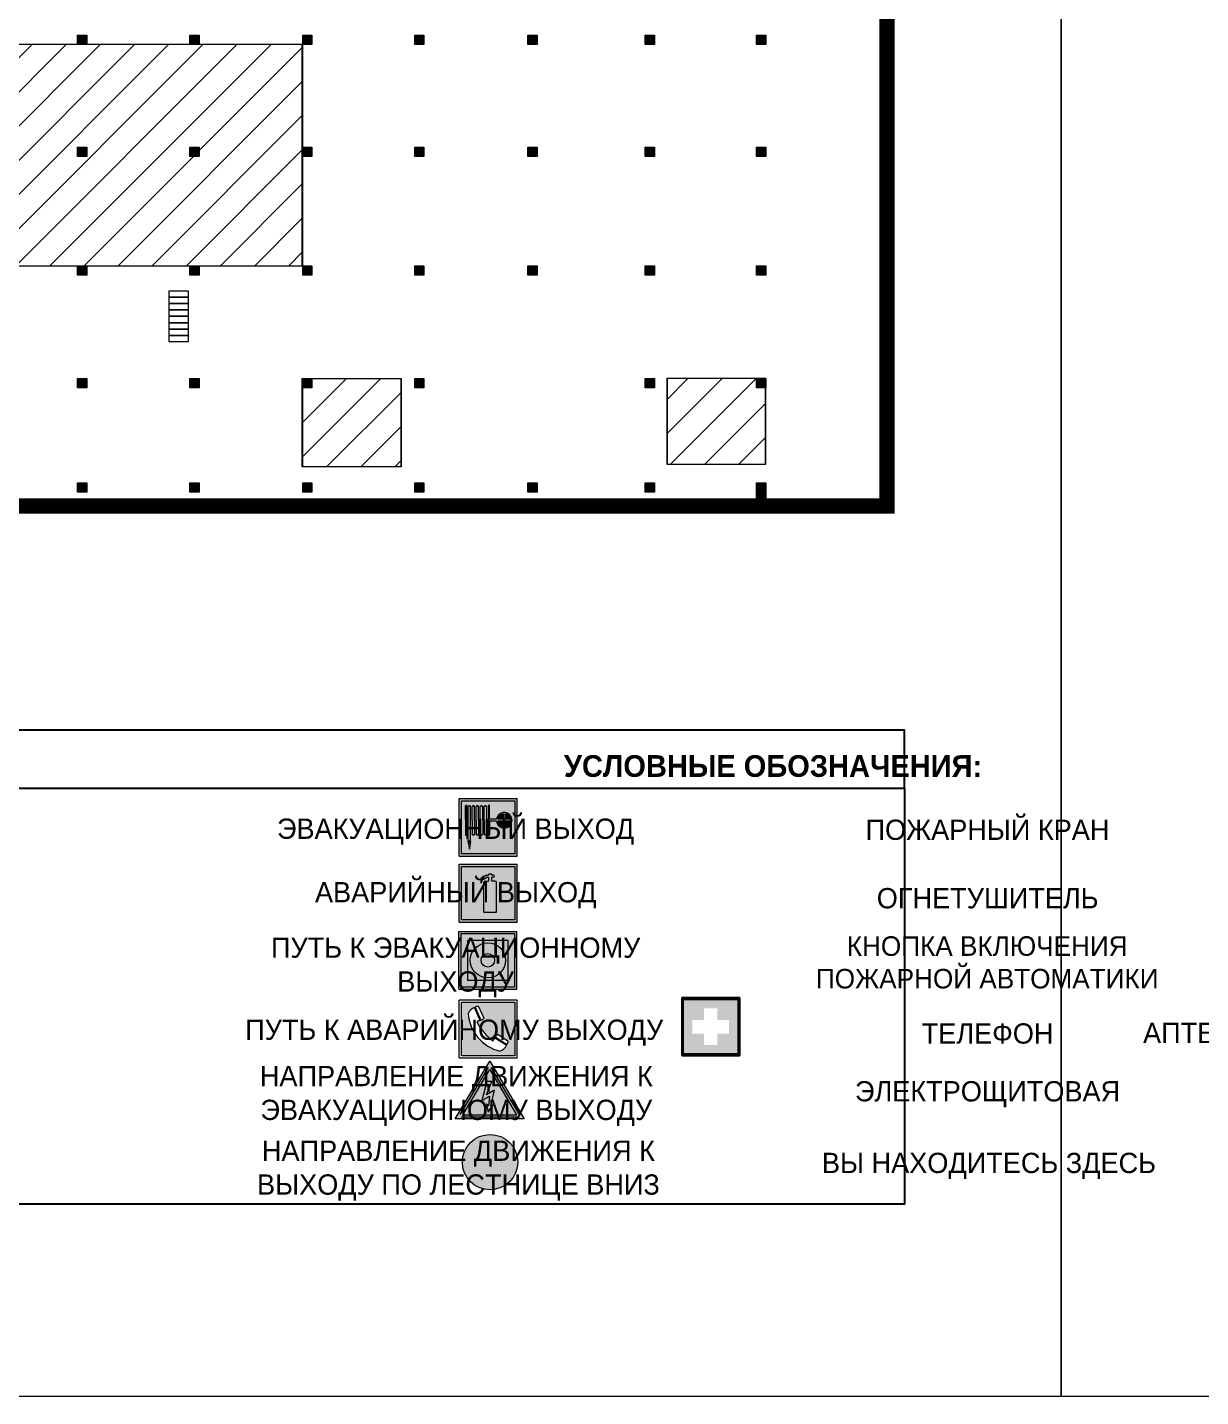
# Model space of a CAD drawing. Header units: millimetres. Extents: x 13810 to 67229, y 12374 to 21950.
# Drawn here: x 30874.4 to 31036.5, y 13755.9 to 13945 of the extents above; entities that cross this region are included whole.
import ezdxf

# ---------------------------------------------------------------- set-up
doc = ezdxf.new("R2010")
doc.units = ezdxf.units.MM
doc.styles.add('обычный', font='arial.ttf')

# ---------------------------------------------------------------- blocks, each defined once
blk = doc.blocks.new('A$C3E6D3DDE')
at = {"lineweight": 5}
h = blk.add_hatch(color=40, dxfattribs=at)
h.paths.add_polyline_path([(24.1, 1.45), (16.46, -11.35), (31.74, -11.35)])
h.paths.add_polyline_path([(24.09, -0.46), (30.03, -10.41), (18.14, -10.41)], flags=16)
h.paths.add_polyline_path([(24.54, -3.08), (23.41, -6.02), (25.13, -5.01), (24.33, -8.5), (24.82, -8.27), (23.79, -9.86), (23.4, -8.04), (23.8, -8.43), (24.04, -6.29), (22.39, -7.25), (23.44, -3.08)], flags=0)
h = blk.add_hatch(color=256, dxfattribs=at)
h.paths.add_polyline_path([(24.37, 0.03, 0.567511), (23.82, 0.03), (17.59, -10.4, 0.582454), (17.86, -10.88), (30.32, -10.88, 0.582149), (30.6, -10.4)])
h.paths.add_polyline_path([(24.09, -0.46), (18.14, -10.41), (30.03, -10.41)], flags=16)
h.paths.add_polyline_path([(24.54, -3.08), (23.41, -6.02), (25.13, -5.01), (24.33, -8.5), (24.82, -8.27), (23.79, -9.86), (23.4, -8.04), (23.8, -8.43), (24.04, -6.29), (22.39, -7.25), (23.44, -3.08)], flags=0)
h = blk.add_hatch(color=40, dxfattribs=at)
h.paths.add_polyline_path([(24.09, -0.46), (18.14, -10.41), (30.03, -10.41)])
h.paths.add_polyline_path([(24.82, -8.27), (23.79, -9.86), (23.4, -8.04), (23.8, -8.43), (24.04, -6.29), (22.39, -7.25), (23.44, -3.08), (24.54, -3.08), (23.41, -6.02), (25.13, -5.01), (24.33, -8.5)], flags=16)
at = {"color": 40, "lineweight": 5}
for p, q in [((16.46, -11.35), (24.1, 1.45)), ((24.1, 1.45), (31.74, -11.35))]:
    blk.add_line(p, q, dxfattribs=at)
at = {"lineweight": 5}
for p, q in [((17.59, -10.4), (23.82, 0.03)), ((24.37, 0.03), (30.6, -10.4)), ((18.14, -10.41), (24.09, -0.46)), ((24.09, -0.46), (30.03, -10.41)), ((23.44, -3.08), (22.39, -7.25)), ((23.41, -6.02), (24.54, -3.08)), ((25.13, -5.01), (23.41, -6.02)), ((24.54, -3.08), (23.44, -3.08)), ((24.33, -8.5), (25.13, -5.01)), ((22.39, -7.25), (24.04, -6.29)), ((23.8, -8.43), (23.4, -8.04)), ((23.4, -8.04), (23.79, -9.86)), ((23.79, -9.86), (24.82, -8.27)), ((24.04, -6.29), (23.8, -8.43)), ((24.82, -8.27), (24.33, -8.5)), ((17.86, -10.88), (30.32, -10.88)), ((18.14, -10.41), (30.03, -10.41))]:
    blk.add_line(p, q, dxfattribs=at)
at = {"color": 50, "lineweight": 5}
blk.add_line((31.74, -11.35), (16.46, -11.35), dxfattribs=at)
blk = doc.blocks.new('A$C54414219')
at = {"true_color": 0xffffff}
h = blk.add_hatch(color=7, dxfattribs=at)
h.paths.add_polyline_path([(2.39, -9.45), (2.39, -18.3), (11.23, -18.3), (11.23, -9.45)], flags=0)
h.paths.add_polyline_path([(10.71, -13.87, -1), (2.92, -13.87, -1)], flags=0)
h.paths.add_polyline_path([(8.3, -13.87, -1), (5.33, -13.87, -1)], flags=0)
h.paths.add_polyline_path([(0.41, -7.47), (0.41, -20.27), (13.21, -20.27), (13.21, -7.47)])
h.paths.add_polyline_path([(0.92, -19.77), (12.71, -19.77), (12.71, -7.98), (0.92, -7.98)], flags=16)
h.paths.add_polyline_path([(11.23, -9.45), (11.23, -18.3), (2.39, -18.3), (2.39, -9.45)], flags=0)
at = {"lineweight": 5}
h = blk.add_hatch(color=242, dxfattribs=at)
h.paths.add_polyline_path([(12.71, -7.98), (0.92, -7.98), (0.92, -19.77), (12.71, -19.77)])
h.paths.add_polyline_path([(11.23, -18.3), (2.39, -18.3), (2.39, -9.45), (11.23, -9.45)], flags=16)
h.paths.add_polyline_path([(10.71, -13.87, -1), (2.92, -13.87, -1)], flags=0)
h.paths.add_polyline_path([(8.3, -13.87, -1), (5.33, -13.87, -1)], flags=0)
at = {"true_color": 0xffffff}
h = blk.add_hatch(color=7, dxfattribs=at)
h.paths.add_polyline_path([(2.39, -9.45), (2.39, -18.3), (11.23, -18.3), (11.23, -9.45)])
h.paths.add_polyline_path([(10.71, -13.87, -1), (2.92, -13.87, -1)], flags=16)
h.paths.add_polyline_path([(8.3, -13.87, -1), (5.33, -13.87, -1)], flags=0)
at = {"lineweight": 5}
h = blk.add_hatch(color=242, dxfattribs=at)
h.paths.add_polyline_path([(2.92, -13.87, 1), (10.71, -13.87, 1)])
h.paths.add_polyline_path([(8.3, -13.87, -1), (5.33, -13.87, -1)], flags=16)
at = {"color": 242, "lineweight": 5}
for p, q in [((0.41, -20.27), (0.41, -7.47)), ((0.41, -7.47), (13.21, -7.47)), ((0.41, -7.47), (13.21, -7.47)), ((13.21, -20.27), (13.21, -7.47)), ((0.41, -20.27), (13.21, -20.27))]:
    blk.add_line(p, q, dxfattribs=at)
for points in [[(0.92, -7.98), (12.71, -7.98), (12.71, -19.77), (0.92, -19.77)], [(2.39, -9.45), (11.23, -9.45), (11.23, -18.3), (2.39, -18.3)]]:
    blk.add_lwpolyline(points, close=True, dxfattribs=at)
for radius in [3.89, 1.49]:
    blk.add_circle((6.81, -13.87), radius, dxfattribs=at)
blk = doc.blocks.new('A$C456E1F9C')
at = {"lineweight": 5}
h = blk.add_hatch(color=242, dxfattribs=at)
h.paths.add_polyline_path([(0.51, -1.47), (0.51, -13.26), (12.29, -13.26), (12.29, -1.47)])
h.paths.add_polyline_path([(5.42, -4.95, -0.254479), (4.78, -5.4), (3.52, -2.53, -0.209735), (4.23, -2.4)], flags=16)
h.paths.add_polyline_path([(8.53, -8.6), (10.87, -10.17), (10.54, -10.76), (8.03, -9.13, -0.192251)], flags=16)
h.paths.add_polyline_path([(4.61, -5.49, 0.005518), (3.87, -5.72, 0.128647), (7.49, -10.01, 0.00809), (7.83, -9.33), (10.47, -10.97, -0.16736), (8.99, -12.25, -0.327862), (1.95, -3.95, -0.166952), (3.36, -2.62)], flags=16)
at = {"color": 242, "lineweight": 5}
for p, q in [((0, -13.77), (0, -0.97)), ((12.8, -0.97), (0, -0.97)), ((4.61, -5.49), (3.36, -2.62)), ((3.52, -2.53), (4.78, -5.4)), ((4.23, -2.4), (5.42, -4.95)), ((12.8, -13.77), (12.8, -0.97)), ((10.81, -10.12), (8.53, -8.6)), ((7.83, -9.33), (10.47, -10.97)), ((8.03, -9.13), (10.54, -10.76)), ((10.54, -10.76), (10.8, -10.3)), ((10.8, -10.3), (10.81, -10.12)), ((0, -13.77), (12.8, -13.77))]:
    blk.add_line(p, q, dxfattribs=at)
blk.add_lwpolyline([(0.51, -1.47), (12.29, -1.47), (12.29, -13.26), (0.51, -13.26)], close=True, dxfattribs=at)
for centre, radius, start, end in [((4.59, -5.34), 2.99, 114.2845, 152.1974), ((4.02, -3.27), 0.891, 76.3284, 123.7092), ((11.12, -3.31), 9.19, 183.9915, 256.6009), ((14.98, -39.1), 35.17, 107.1487, 108.4135), ((13.86, -0.94), 11.08, 205.5536, 234.8762), ((4.68, -4.59), 0.824, 276.9621, 334.0723), ((8.94, -9.5), 0.989, 114.4092, 157.9388), ((-13.31, 0.8), 23.44, 332.5487, 334.4027), ((7.87, -9.46), 3, 291.9291, 329.9329)]:
    blk.add_arc(centre, radius, start, end, dxfattribs=at)
blk = doc.blocks.new('A$C18900ED3')
h = blk.add_hatch(color=126)
h.paths.add_polyline_path([(-0.18, -0.18), (-7.02, -0.18), (-7.02, -7.02), (-0.18, -7.02)])
h.paths.add_polyline_path([(-5.89, -4.46), (-5.89, -2.77), (-4.46, -2.77), (-4.46, -1.31), (-2.77, -1.31), (-2.77, -2.77), (-1.33, -2.77), (-1.33, -4.46), (-2.77, -4.46), (-2.77, -5.89), (-4.46, -5.89), (-4.46, -4.46)], flags=16)
at = {"color": 126}
for p, q in [((-7.2, 0), (-7.2, -7.2)), ((0, 0), (-7.2, 0)), ((0, -7.2), (0, 0)), ((-7.02, -7.02), (-7.02, -0.18)), ((-7.02, -0.18), (-0.18, -0.18)), ((-0.18, -0.18), (-0.18, -7.02)), ((-7.2, -7.2), (0, -7.2)), ((-0.18, -7.02), (-7.02, -7.02))]:
    blk.add_line(p, q, dxfattribs=at)
blk = doc.blocks.new('A$C37112FD5')
at = {"true_color": 0xf5f5ff}
h = blk.add_hatch(color=7, dxfattribs=at)
h.dxf.hatch_style = 1
h.paths.add_polyline_path([(12.8, -7.4), (0, -7.4), (0, -20.2), (12.8, -20.2)])
h.paths.add_polyline_path([(12.29, -7.91), (12.29, -19.69), (0.51, -19.69), (0.51, -7.91)], flags=16)
h.paths.add_polyline_path([(4.98, -9.04, -0.42597), (5.17, -9.22), (5.17, -12.25), (5.17, -15.29, -0.432244), (4.98, -15.47), (4.83, -15.47, -0.42597), (4.64, -15.29), (4.64, -12.25), (4.64, -9.22, -0.432244), (4.83, -9.04)], flags=0)
h.paths.add_polyline_path([(4.28, -9.22), (4.28, -12.25), (4.28, -15.29, -0.432244), (4.09, -15.47), (3.94, -15.47, -0.42597), (3.75, -15.29), (3.75, -12.25), (3.75, -9.22, -0.432244), (3.94, -9.04), (4.09, -9.04, -0.42597)], flags=0)
h.paths.add_polyline_path([(5.72, -9.04), (5.87, -9.04, -0.42597), (6.06, -9.22), (6.06, -12.25), (6.06, -15.29, -0.432244), (5.87, -15.47), (5.72, -15.47, -0.42597), (5.53, -15.29), (5.53, -12.25), (5.53, -9.22, -0.432244)], flags=0)
h.paths.add_polyline_path([(6.42, -8.9), (6.5, -8.9, -0.42597), (6.69, -9.08), (6.69, -12.03), (8.21, -12.03, -15.824349), (8.21, -12.47), (6.69, -12.47), (6.69, -15.42, -0.432244), (6.5, -15.6), (6.42, -15.6)], flags=0)
h.paths.add_polyline_path([(3.39, -9.22), (3.39, -12.25), (3.39, -15.29, -0.432244), (3.2, -15.47), (3.05, -15.47, -0.42597), (2.85, -15.29), (2.85, -12.25), (2.85, -9.22, -0.432244), (3.05, -9.04), (3.2, -9.04, -0.42597)], flags=0)
h.paths.add_polyline_path([(2.5, -9.22), (2.5, -16.71), (1.96, -16.71), (1.96, -9.22, -0.432244), (2.15, -9.04), (2.31, -9.04, -0.42597)], flags=0)
h.paths.add_polyline_path([(1.61, -8.9), (1.61, -15.6), (1.57, -15.6, -0.42597), (1.37, -15.42), (1.37, -12.03), (1.37, -9.09, -0.432244), (1.57, -8.9)], flags=0)
h.paths.add_polyline_path([(9.76, -10.81), (9.76, -12.03), (8.49, -12.03, -0.336371)], flags=0)
h.paths.add_polyline_path([(8.49, -12.47), (9.76, -12.47), (9.76, -13.7, -0.336371)], flags=0)
h.paths.add_polyline_path([(10.11, -10.81, -0.336371), (11.38, -12.03), (10.11, -12.03)], flags=0)
h.paths.add_polyline_path([(10.11, -12.47), (11.38, -12.47, -0.336371), (10.11, -13.7)], flags=0)
h.paths.add_polyline_path([(2.5, -16.84), (2.5, -17.05), (1.97, -17.05), (1.97, -16.84)], flags=0)
h.paths.add_polyline_path([(2.5, -17.24, -0.033778), (2.24, -18.6, -0.033778), (1.97, -17.24)], flags=0)
h = blk.add_hatch(color=242)
h.dxf.hatch_style = 1
h.paths.add_polyline_path([(12.29, -7.91), (0.51, -7.91), (0.51, -19.69), (12.29, -19.69)])
h.paths.add_polyline_path([(6.42, -15.6), (6.42, -8.9), (6.5, -8.9, -0.42597), (6.69, -9.08), (6.69, -12.03), (8.21, -12.03, -15.824349), (8.21, -12.47), (6.69, -12.47), (6.69, -15.42, -0.432244), (6.5, -15.6)], flags=16)
h.paths.add_polyline_path([(5.87, -15.47), (5.72, -15.47, -0.42597), (5.53, -15.29), (5.53, -12.25), (5.53, -9.22, -0.432244), (5.72, -9.04), (5.87, -9.04, -0.42597), (6.06, -9.22), (6.06, -12.25), (6.06, -15.29, -0.432244)], flags=16)
h.paths.add_polyline_path([(4.98, -15.47), (4.83, -15.47, -0.42597), (4.64, -15.29), (4.64, -12.25), (4.64, -9.22, -0.432244), (4.83, -9.04), (4.98, -9.04, -0.42597), (5.17, -9.22), (5.17, -12.25), (5.17, -15.29, -0.432244)], flags=16)
h.paths.add_polyline_path([(4.09, -15.47), (3.94, -15.47, -0.42597), (3.75, -15.29), (3.75, -12.25), (3.75, -9.22, -0.432244), (3.94, -9.04), (4.09, -9.04, -0.42597), (4.28, -9.22), (4.28, -12.25), (4.28, -15.29, -0.432244)], flags=16)
h.paths.add_polyline_path([(3.2, -15.47), (3.05, -15.47, -0.42597), (2.85, -15.29), (2.85, -12.25), (2.85, -9.22, -0.432244), (3.05, -9.04), (3.2, -9.04, -0.42597), (3.39, -9.22), (3.39, -12.25), (3.39, -15.29, -0.432244)], flags=16)
h.paths.add_polyline_path([(2.5, -17.05), (1.97, -17.05), (1.97, -16.84), (2.5, -16.84)], flags=16)
h.paths.add_polyline_path([(2.5, -17.24, -0.033778), (2.24, -18.6, -0.033778), (1.97, -17.24)], flags=16)
h.paths.add_polyline_path([(2.5, -16.71), (1.96, -16.71), (1.96, -9.22, -0.432244), (2.15, -9.04), (2.31, -9.04, -0.42597), (2.5, -9.22)], flags=16)
h.paths.add_polyline_path([(1.61, -15.6), (1.57, -15.6, -0.42597), (1.37, -15.42), (1.37, -12.03), (1.37, -9.09, -0.432244), (1.57, -8.9), (1.61, -8.9)], flags=16)
h.paths.add_polyline_path([(8.49, -12.47), (9.76, -12.47), (9.76, -13.7, -0.336371)], flags=0)
h.paths.add_polyline_path([(10.11, -13.7), (10.11, -12.47), (11.38, -12.47, -0.336371)], flags=0)
h.paths.add_polyline_path([(8.49, -12.03, -0.336371), (9.76, -10.81), (9.76, -12.03)], flags=0)
h.paths.add_polyline_path([(10.11, -12.03), (10.11, -10.81, -0.336371), (11.38, -12.03)], flags=0)
h = blk.add_hatch(color=7, dxfattribs=at)
h.dxf.hatch_style = 1
h.paths.add_polyline_path([(1.61, -8.9), (1.57, -8.9, 0.432244), (1.37, -9.09), (1.37, -12.03), (1.37, -15.42, 0.42597), (1.57, -15.6), (1.61, -15.6)])
h.paths.add_polyline_path([(2.5, -9.22, 0.42597), (2.31, -9.04), (2.15, -9.04, 0.432244), (1.96, -9.22), (1.96, -16.71), (2.5, -16.71)])
h.paths.add_polyline_path([(2.5, -16.84), (1.97, -16.84), (1.97, -17.05), (2.5, -17.05)])
h.paths.add_polyline_path([(2.5, -17.24), (1.97, -17.24, 0.033778), (2.24, -18.6, 0.033778)])
h.paths.add_polyline_path([(3.39, -12.25), (3.39, -9.22, 0.42597), (3.2, -9.04), (3.05, -9.04, 0.432244), (2.85, -9.22), (2.85, -12.25), (2.85, -15.29, 0.42597), (3.05, -15.47), (3.2, -15.47, 0.432244), (3.39, -15.29)])
h.paths.add_polyline_path([(4.28, -12.25), (4.28, -9.22, 0.42597), (4.09, -9.04), (3.94, -9.04, 0.432244), (3.75, -9.22), (3.75, -12.25), (3.75, -15.29, 0.42597), (3.94, -15.47), (4.09, -15.47, 0.432244), (4.28, -15.29)])
h.paths.add_polyline_path([(5.17, -12.25), (5.17, -9.22, 0.42597), (4.98, -9.04), (4.83, -9.04, 0.432244), (4.64, -9.22), (4.64, -12.25), (4.64, -15.29, 0.42597), (4.83, -15.47), (4.98, -15.47, 0.432244), (5.17, -15.29)])
h.paths.add_polyline_path([(6.06, -12.25), (6.06, -9.22, 0.42597), (5.87, -9.04), (5.72, -9.04, 0.432244), (5.53, -9.22), (5.53, -12.25), (5.53, -15.29, 0.42597), (5.72, -15.47), (5.87, -15.47, 0.432244), (6.06, -15.29)])
h.paths.add_polyline_path([(6.69, -12.47), (8.21, -12.47, 15.824349), (8.21, -12.03), (6.69, -12.03), (6.69, -9.08, 0.42597), (6.5, -8.9), (6.42, -8.9), (6.42, -15.6), (6.5, -15.6, 0.432244), (6.69, -15.42)])
h.paths.add_polyline_path([(8.49, -12.47), (9.76, -12.47), (9.76, -13.7, -0.336371)], flags=16)
h.paths.add_polyline_path([(8.49, -12.03, -0.336371), (9.76, -10.81), (9.76, -12.03)], flags=16)
h.paths.add_polyline_path([(10.11, -12.47), (11.38, -12.47, -0.336371), (10.11, -13.7)], flags=16)
h.paths.add_polyline_path([(10.11, -12.03), (10.11, -10.81, -0.336371), (11.38, -12.03)], flags=16)
h = blk.add_hatch(color=242)
h.dxf.hatch_style = 1
h.paths.add_polyline_path([(9.76, -10.81, 0.336371), (8.49, -12.03), (9.76, -12.03)])
h.paths.add_polyline_path([(10.11, -10.81), (10.11, -12.03), (11.38, -12.03, 0.336371)])
h.paths.add_polyline_path([(11.38, -12.47), (10.11, -12.47), (10.11, -13.7, 0.336371)])
h.paths.add_polyline_path([(9.76, -12.47), (8.49, -12.47, 0.336371), (9.76, -13.7)])
at = {"color": 242, "lineweight": 5}
for p, q in [((0, -20.2), (0, -7.4)), ((0, -7.4), (12.8, -7.4)), ((1.57, -8.9), (1.61, -8.9)), ((1.61, -8.9), (1.61, -15.6)), ((2.15, -9.04), (2.31, -9.04)), ((3.05, -9.04), (3.2, -9.04)), ((3.94, -9.04), (4.09, -9.04)), ((4.83, -9.04), (4.98, -9.04)), ((5.72, -9.04), (5.87, -9.04)), ((6.42, -8.9), (6.42, -15.6)), ((6.5, -8.9), (6.42, -8.9)), ((12.8, -20.2), (12.8, -7.4)), ((1.37, -12.03), (1.37, -9.08)), ((1.37, -12.03), (1.37, -15.42)), ((1.96, -16.71), (1.96, -9.22)), ((2.5, -16.71), (2.5, -9.22)), ((2.85, -12.25), (2.85, -9.22)), ((3.39, -12.25), (3.39, -9.22)), ((3.75, -12.25), (3.75, -9.22)), ((4.28, -12.25), (4.28, -9.22)), ((4.64, -12.25), (4.64, -9.22)), ((5.17, -12.25), (5.17, -9.22)), ((5.53, -12.25), (5.53, -9.22)), ((6.06, -12.25), (6.06, -9.22)), ((6.69, -12.03), (6.69, -9.08)), ((8.21, -12.03), (6.69, -12.03)), ((9.76, -12.03), (8.49, -12.03)), ((9.76, -10.81), (9.76, -12.03)), ((10.11, -10.81), (10.11, -12.03)), ((11.38, -12.03), (10.11, -12.03)), ((2.85, -12.25), (2.85, -15.29)), ((3.39, -12.25), (3.39, -15.29)), ((3.75, -12.25), (3.75, -15.29)), ((4.28, -12.25), (4.28, -15.29)), ((4.64, -12.25), (4.64, -15.29)), ((5.17, -12.25), (5.17, -15.29)), ((5.53, -12.25), (5.53, -15.29)), ((6.06, -12.25), (6.06, -15.29)), ((8.21, -12.47), (6.69, -12.47)), ((6.69, -12.47), (6.69, -15.42)), ((9.76, -12.47), (8.49, -12.47)), ((9.76, -12.47), (9.76, -13.7)), ((11.38, -12.47), (10.11, -12.47)), ((10.11, -12.47), (10.11, -13.7)), ((1.57, -15.6), (1.61, -15.6)), ((1.96, -16.71), (2.5, -16.71)), ((1.97, -16.84), (2.5, -16.84)), ((1.97, -17.05), (1.97, -16.84)), ((2.5, -17.05), (1.97, -17.05)), ((1.97, -17.24), (2.5, -17.24)), ((2.5, -16.84), (2.5, -17.05)), ((3.05, -15.47), (3.2, -15.47)), ((3.94, -15.47), (4.09, -15.47)), ((4.83, -15.47), (4.98, -15.47)), ((5.72, -15.47), (5.87, -15.47)), ((6.42, -15.6), (6.5, -15.6)), ((0, -20.2), (12.8, -20.2))]:
    blk.add_line(p, q, dxfattribs=at)
blk.add_lwpolyline([(0.51, -7.91), (12.29, -7.91), (12.29, -19.69), (0.51, -19.69)], close=True, dxfattribs=at)
for centre, radius, start, end in [((1.56, -9.09), 0.182, 87.1027, 180.6071), ((2.15, -9.22), 0.182, 87.1027, 180.6071), ((2.32, -9.22), 0.182, 359.3929, 92.8973), ((3.04, -9.22), 0.182, 87.1027, 180.6071), ((3.21, -9.22), 0.182, 359.3929, 92.8973), ((3.93, -9.22), 0.182, 87.1027, 180.6071), ((4.1, -9.22), 0.182, 359.3929, 92.8973), ((4.82, -9.22), 0.182, 87.1027, 180.6071), ((4.99, -9.22), 0.182, 359.3929, 92.8973), ((5.71, -9.22), 0.182, 87.1027, 180.6071), ((5.88, -9.22), 0.182, 359.3929, 92.8973), ((6.51, -9.09), 0.182, 359.3929, 92.8973), ((9.93, -12.25), 1.74, 187.2319, 172.7681), ((9.93, -12.25), 1.46, 96.9927, 171.3585), ((9.93, -12.25), 1.46, 8.6415, 83.0073), ((9.93, -12.25), 1.46, 188.6415, 263.0073), ((9.93, -12.25), 1.46, 276.9927, 351.3585), ((1.56, -15.42), 0.182, 179.3929, 272.8973), ((12.17, -15.98), 10.27, 187.041, 194.7793), ((-7.7, -15.98), 10.27, 345.2207, 352.959), ((3.04, -15.29), 0.182, 179.3929, 272.8973), ((3.21, -15.29), 0.182, 267.1027, 0.6071), ((3.93, -15.29), 0.182, 179.3929, 272.8973), ((4.1, -15.29), 0.182, 267.1027, 0.6071), ((4.82, -15.29), 0.182, 179.3929, 272.8973), ((4.99, -15.29), 0.182, 267.1027, 0.6071), ((5.71, -15.29), 0.182, 179.3929, 272.8973), ((5.88, -15.29), 0.182, 267.1027, 0.6071), ((6.51, -15.42), 0.182, 267.1027, 0.6071)]:
    blk.add_arc(centre, radius, start, end, dxfattribs=at)
blk = doc.blocks.new('A$C3AD82952')
at = {"true_color": 0xf5f5ff}
h = blk.add_hatch(color=7, dxfattribs=at)
h.dxf.hatch_style = 1
h.paths.add_polyline_path([(8.21, 8.73, 0.414214), (7.89, 9.05), (7.22, 9.05), (7.22, 9.92), (7.59, 9.92, 1), (7.57, 10.36), (7.22, 10.36), (7.22, 10.6), (6.43, 10.6), (6.43, 10.36), (6.01, 10.36), (4.74, 9.59), (4.74, 8.69), (4.98, 8.73), (4.98, 9.26), (6.12, 9.91), (6.43, 9.91), (6.43, 9.05), (5.76, 9.05, 0.414214), (5.44, 8.73), (5.44, 2.2), (8.21, 2.2)], flags=0)
h.paths.add_polyline_path([(12.8, 12.8), (0, 12.8), (0, 0), (12.8, 0)])
h.paths.add_polyline_path([(0.51, 12.29), (12.29, 12.29), (12.29, 0.51), (0.51, 0.51)], flags=16)
h.paths.add_polyline_path([(4.74, 9.59), (6.01, 10.36), (6.43, 10.36), (6.43, 10.6), (7.22, 10.6), (7.22, 10.36), (7.59, 10.36, -0.94586), (7.59, 9.92), (7.22, 9.92), (7.22, 9.05), (7.89, 9.05, -0.414214), (8.21, 8.73), (8.21, 2.2), (5.44, 2.2), (5.44, 8.73, -0.414214), (5.76, 9.05), (6.43, 9.05), (6.43, 9.91), (6.12, 9.91), (4.98, 9.26), (4.98, 8.73), (4.74, 8.69)], flags=0)
h = blk.add_hatch(color=242)
h.dxf.hatch_style = 1
h.paths.add_polyline_path([(12.29, 12.29), (0.51, 12.29), (0.51, 0.51), (12.29, 0.51)])
h.paths.add_polyline_path([(4.74, 8.69), (4.74, 9.59), (6.01, 10.36), (6.43, 10.36), (6.43, 10.6), (7.22, 10.6), (7.22, 10.36), (7.59, 10.36, -0.94586), (7.59, 9.92), (7.22, 9.92), (7.22, 9.05), (7.89, 9.05, -0.414214), (8.21, 8.73), (8.21, 2.2), (5.44, 2.2), (5.44, 8.73, -0.414214), (5.76, 9.05), (6.43, 9.05), (6.43, 9.91), (6.12, 9.91), (4.98, 9.26), (4.98, 8.73)], flags=16)
h = blk.add_hatch(color=7, dxfattribs=at)
h.dxf.hatch_style = 1
h.paths.add_polyline_path([(8.21, 8.73, 0.414214), (7.89, 9.05), (7.22, 9.05), (7.22, 9.92), (7.59, 9.92, 1), (7.57, 10.36), (7.22, 10.36), (7.22, 10.6), (6.43, 10.6), (6.43, 10.36), (6.01, 10.36), (4.74, 9.59), (4.74, 8.69), (4.98, 8.73), (4.98, 9.26), (6.12, 9.91), (6.43, 9.91), (6.43, 9.05), (5.76, 9.05, 0.414214), (5.44, 8.73), (5.44, 2.2), (8.21, 2.2)])
at = {"color": 242, "lineweight": 5}
for p, q in [((0, 0), (0, 12.8)), ((0, 12.8), (12.8, 12.8)), ((12.8, 0), (12.8, 12.8)), ((6.01, 10.36), (4.74, 9.59)), ((4.74, 9.59), (4.74, 8.69)), ((4.98, 9.26), (6.12, 9.91)), ((4.98, 8.73), (4.98, 9.26)), ((6.01, 10.36), (6.43, 10.36)), ((6.12, 9.91), (6.43, 9.91)), ((7.22, 10.6), (6.43, 10.6)), ((6.43, 10.6), (6.43, 10.36)), ((6.43, 9.91), (6.43, 9.05)), ((7.22, 10.36), (7.22, 10.6)), ((7.59, 10.36), (7.22, 10.36)), ((7.22, 9.05), (7.22, 9.92)), ((7.59, 9.92), (7.22, 9.92)), ((4.74, 8.69), (4.98, 8.73)), ((5.44, 2.2), (5.44, 8.73)), ((5.76, 9.05), (6.43, 9.05)), ((7.89, 9.05), (7.22, 9.05)), ((8.21, 2.2), (8.21, 8.73)), ((0, 0), (12.8, 0)), ((5.44, 2.2), (8.21, 2.2))]:
    blk.add_line(p, q, dxfattribs=at)
blk.add_lwpolyline([(0.51, 12.29), (12.29, 12.29), (12.29, 0.51), (0.51, 0.51)], close=True, dxfattribs=at)
for centre, radius, start, end in [((7.58, 10.14), 0.223, 273.1875, 86.8125), ((5.76, 8.73), 0.32, 90, 180), ((7.89, 8.73), 0.32, 0, 90)]:
    blk.add_arc(centre, radius, start, end, dxfattribs=at)
blk = doc.blocks.new('A$C7B8C2D5B')
at = {"lineweight": 0}
h = blk.add_hatch(color=5, dxfattribs=at)
h.dxf.hatch_style = 1
h.paths.add_polyline_path([(1.397, -3.024, 1), (-2.112, -3.024, 1)])
at = {"color": 5, "lineweight": 0}
blk.add_circle((-0.358, -3.024), 1.755, dxfattribs=at)

msp = doc.modelspace()

# ---------------------------------------------------------------- hatches: boundary and pattern name
at = {"lineweight": 0, "true_color": 0x000000}
h = msp.add_hatch(dxfattribs=at)
h.set_pattern_fill('ANSI31', color=18, scale=1.05, angle=180)
h.set_pattern_definition([(225, (47670.896, 22487.802), (2.35731723, -2.35731723), [])])
h.paths.add_polyline_path([(30962.76, 13896.46), (30962.76, 13884.63), (30976.38, 13884.63), (30976.38, 13896.46)])
h.paths.add_polyline_path([(30976.38, 13990.35), (30976.38, 14022.84), (30943.5, 14022.84), (30943.5, 13990.35)])
h.paths.add_polyline_path([(30912.41, 13884.27), (30926.01, 13884.27), (30926.01, 13896.46), (30912.41, 13896.46)])
h.paths.add_polyline_path([(30819.71, 13942.6), (30819.71, 13912.06), (30912.41, 13912.06), (30912.41, 13942.6)])
h.paths.add_polyline_path([(30818.43, 13882.05), (30818.43, 13895.17), (30804.48, 13895.17), (30804.48, 13882.05)])
h.paths.add_polyline_path([(30806.6, 13941.21), (30806.6, 13930.71), (30816.76, 13930.71), (30816.76, 13941.21)])
h.paths.add_polyline_path([(30805.44, 13993), (30817.26, 13993), (30817.26, 14004.23), (30805.44, 14004.23)])
h.paths.add_polyline_path([(30805.44, 14024.09), (30817.26, 14024.09), (30817.26, 14035.32), (30805.44, 14035.32)])
h.paths.add_polyline_path([(30693.93, 14021.54), (30693.93, 13991.64), (30786.82, 13991.64), (30786.82, 14021.54)])
h.paths.add_polyline_path([(30678.66, 13942.6), (30678.66, 13912.06), (30786.82, 13912.06), (30786.82, 13942.6)])
h.paths.add_polyline_path([(30630.66, 13912.06), (30645.51, 13912.06), (30645.51, 13942.6), (30630.66, 13942.6)])
h.paths.add_polyline_path([(30552.79, 14021.54), (30552.79, 13991.64), (30645.51, 13991.64), (30645.51, 14021.54)])
at = {"lineweight": 0}
h = msp.add_hatch(color=256, dxfattribs=at)
h.dxf.hatch_style = 1
h.paths.add_polyline_path([(30881.38, 13943.91), (30881.38, 13942.61), (30882.67, 13942.61), (30882.67, 13943.91)])
h = msp.add_hatch(color=256, dxfattribs=at)
h.dxf.hatch_style = 1
h.paths.add_polyline_path([(30896.89, 13943.91), (30896.89, 13942.61), (30898.18, 13942.61), (30898.18, 13943.91)])
h = msp.add_hatch(color=256, dxfattribs=at)
h.dxf.hatch_style = 1
h.paths.add_polyline_path([(30912.46, 13943.91), (30912.46, 13942.61), (30913.74, 13942.61), (30913.74, 13943.91)])
h = msp.add_hatch(color=256, dxfattribs=at)
h.dxf.hatch_style = 1
h.paths.add_polyline_path([(30927.93, 13943.91), (30927.93, 13942.61), (30929.21, 13942.61), (30929.21, 13943.91)])
h = msp.add_hatch(color=256, dxfattribs=at)
h.dxf.hatch_style = 1
h.paths.add_polyline_path([(30943.55, 13943.91), (30943.55, 13942.61), (30944.83, 13942.61), (30944.83, 13943.91)])
h = msp.add_hatch(color=256, dxfattribs=at)
h.dxf.hatch_style = 1
h.paths.add_polyline_path([(30959.75, 13943.91), (30959.75, 13942.61), (30961.03, 13942.61), (30961.03, 13943.91)])
h = msp.add_hatch(color=256, dxfattribs=at)
h.dxf.hatch_style = 1
h.paths.add_polyline_path([(30975.15, 13943.91), (30975.15, 13942.61), (30976.43, 13942.61), (30976.43, 13943.91)])
h = msp.add_hatch(color=256, dxfattribs=at)
h.dxf.hatch_style = 1
h.paths.add_polyline_path([(30881.38, 13928.42), (30881.38, 13927.12), (30882.67, 13927.12), (30882.67, 13928.42)])
h = msp.add_hatch(color=256, dxfattribs=at)
h.dxf.hatch_style = 1
h.paths.add_polyline_path([(30896.89, 13928.42), (30896.89, 13927.12), (30898.18, 13927.12), (30898.18, 13928.42)])
h = msp.add_hatch(color=256, dxfattribs=at)
h.dxf.hatch_style = 1
h.paths.add_polyline_path([(30912.46, 13928.42), (30912.46, 13927.12), (30913.74, 13927.12), (30913.74, 13928.42)])
h = msp.add_hatch(color=256, dxfattribs=at)
h.dxf.hatch_style = 1
h.paths.add_polyline_path([(30927.93, 13928.42), (30927.93, 13927.12), (30929.21, 13927.12), (30929.21, 13928.42)])
h = msp.add_hatch(color=256, dxfattribs=at)
h.dxf.hatch_style = 1
h.paths.add_polyline_path([(30943.55, 13928.42), (30943.55, 13927.12), (30944.83, 13927.12), (30944.83, 13928.42)])
h = msp.add_hatch(color=256, dxfattribs=at)
h.dxf.hatch_style = 1
h.paths.add_polyline_path([(30959.75, 13928.42), (30959.75, 13927.12), (30961.03, 13927.12), (30961.03, 13928.42)])
h = msp.add_hatch(color=256, dxfattribs=at)
h.dxf.hatch_style = 1
h.paths.add_polyline_path([(30975.15, 13928.42), (30975.15, 13927.12), (30976.43, 13927.12), (30976.43, 13928.42)])
h = msp.add_hatch(color=256, dxfattribs=at)
h.dxf.hatch_style = 1
h.paths.add_polyline_path([(30881.38, 13912.06), (30881.38, 13910.77), (30882.67, 13910.77), (30882.67, 13912.06)])
h = msp.add_hatch(color=256, dxfattribs=at)
h.dxf.hatch_style = 1
h.paths.add_polyline_path([(30896.89, 13912.06), (30896.89, 13910.77), (30898.18, 13910.77), (30898.18, 13912.06)])
h = msp.add_hatch(color=256, dxfattribs=at)
h.dxf.hatch_style = 1
h.paths.add_polyline_path([(30912.46, 13912.06), (30912.46, 13910.77), (30913.74, 13910.77), (30913.74, 13912.06)])
h = msp.add_hatch(color=256, dxfattribs=at)
h.dxf.hatch_style = 1
h.paths.add_polyline_path([(30927.93, 13912.06), (30927.93, 13910.77), (30929.21, 13910.77), (30929.21, 13912.06)])
h = msp.add_hatch(color=256, dxfattribs=at)
h.dxf.hatch_style = 1
h.paths.add_polyline_path([(30943.55, 13912.06), (30943.55, 13910.77), (30944.83, 13910.77), (30944.83, 13912.06)])
h = msp.add_hatch(color=256, dxfattribs=at)
h.dxf.hatch_style = 1
h.paths.add_polyline_path([(30959.75, 13912.06), (30959.75, 13910.77), (30961.03, 13910.77), (30961.03, 13912.06)])
h = msp.add_hatch(color=256, dxfattribs=at)
h.dxf.hatch_style = 1
h.paths.add_polyline_path([(30975.15, 13912.06), (30975.15, 13910.77), (30976.43, 13910.77), (30976.43, 13912.06)])
h = msp.add_hatch(color=256, dxfattribs=at)
h.dxf.hatch_style = 1
h.paths.add_polyline_path([(30881.38, 13896.47), (30881.38, 13895.18), (30882.67, 13895.18), (30882.67, 13896.47)])
h = msp.add_hatch(color=256, dxfattribs=at)
h.dxf.hatch_style = 1
h.paths.add_polyline_path([(30896.89, 13896.47), (30896.89, 13895.18), (30898.18, 13895.18), (30898.18, 13896.47)])
h = msp.add_hatch(color=256, dxfattribs=at)
h.dxf.hatch_style = 1
h.paths.add_polyline_path([(30912.46, 13896.47), (30912.46, 13895.18), (30913.74, 13895.18), (30913.74, 13896.47)])
h = msp.add_hatch(color=256, dxfattribs=at)
h.dxf.hatch_style = 1
h.paths.add_polyline_path([(30927.93, 13896.47), (30927.93, 13895.18), (30929.21, 13895.18), (30929.21, 13896.47)])
h = msp.add_hatch(color=256, dxfattribs=at)
h.dxf.hatch_style = 1
h.paths.add_polyline_path([(30959.75, 13896.47), (30959.75, 13895.18), (30961.03, 13895.18), (30961.03, 13896.47)])
h = msp.add_hatch(color=256, dxfattribs=at)
h.dxf.hatch_style = 1
h.paths.add_polyline_path([(30975.15, 13896.47), (30975.15, 13895.18), (30976.43, 13895.18), (30976.43, 13896.47)])
h = msp.add_hatch(color=256, dxfattribs=at)
h.dxf.hatch_style = 1
h.paths.add_polyline_path([(30881.38, 13882.06), (30881.38, 13880.77), (30882.67, 13880.77), (30882.67, 13882.06)])
h = msp.add_hatch(color=256, dxfattribs=at)
h.dxf.hatch_style = 1
h.paths.add_polyline_path([(30896.89, 13882.06), (30896.89, 13880.77), (30898.18, 13880.77), (30898.18, 13882.06)])
h = msp.add_hatch(color=256, dxfattribs=at)
h.dxf.hatch_style = 1
h.paths.add_polyline_path([(30912.46, 13882.06), (30912.46, 13880.77), (30913.74, 13880.77), (30913.74, 13882.06)])
h = msp.add_hatch(color=256, dxfattribs=at)
h.dxf.hatch_style = 1
h.paths.add_polyline_path([(30927.93, 13882.06), (30927.93, 13880.77), (30929.21, 13880.77), (30929.21, 13882.06)])
h = msp.add_hatch(color=256, dxfattribs=at)
h.dxf.hatch_style = 1
h.paths.add_polyline_path([(30943.55, 13882.06), (30943.55, 13880.77), (30944.83, 13880.77), (30944.83, 13882.06)])
h = msp.add_hatch(color=256, dxfattribs=at)
h.dxf.hatch_style = 1
h.paths.add_polyline_path([(30959.75, 13882.06), (30959.75, 13880.77), (30961.03, 13880.77), (30961.03, 13882.06)])
h = msp.add_hatch(color=256, dxfattribs=at)
h.dxf.hatch_style = 1
h.paths.add_polyline_path([(30975.15, 13882.06), (30975.15, 13880.77), (30976.43, 13880.77), (30976.43, 13882.06)])
h = msp.add_hatch(color=256, dxfattribs=at)
h.dxf.hatch_style = 1
h.paths.add_polyline_path([(30975.15, 13880.77), (30975.15, 13879.48), (30976.43, 13879.48), (30976.43, 13880.77)])

# ---------------------------------------------------------------- linework, layer by layer
at = {"color": 126, "lineweight": 0, "true_color": 0x008754}
for points in [[(30417.22, 14150.9), (31017.22, 14150.9), (31017.22, 13755.9), (30417.22, 13755.9)], [(31017.22, 14150.9), (31617.22, 14150.9), (31617.22, 13755.9), (31017.22, 13755.9)]]:
    msp.add_lwpolyline(points, close=True, dxfattribs=at)
at = {"lineweight": 0, "const_width": 2.1}
for points in [[(30993.1, 13879.16), (30993.17, 13879.16), (30993.17, 14054.96), (30510.33, 14054.96)], [(30517.71, 13878.87), (30993.17, 13878.87), (30993.17, 13881.09)]]:
    msp.add_lwpolyline(points, dxfattribs=at)
at = {"lineweight": 0}
for points in [[(30819.71, 13912.06), (30912.41, 13912.06), (30912.41, 13942.6), (30819.71, 13942.6)], [(30819.76, 13912.06), (30912.46, 13912.06), (30912.46, 13942.61), (30819.76, 13942.61)], [(30882.67, 13942.61), (30881.38, 13942.61), (30881.38, 13943.91), (30882.67, 13943.91)], [(30898.18, 13942.61), (30896.89, 13942.61), (30896.89, 13943.91), (30898.18, 13943.91)], [(30913.74, 13942.61), (30912.46, 13942.61), (30912.46, 13943.91), (30913.74, 13943.91)], [(30929.21, 13942.61), (30927.93, 13942.61), (30927.93, 13943.91), (30929.21, 13943.91)], [(30944.83, 13942.61), (30943.55, 13942.61), (30943.55, 13943.91), (30944.83, 13943.91)], [(30961.03, 13942.61), (30959.75, 13942.61), (30959.75, 13943.91), (30961.03, 13943.91)], [(30976.43, 13942.61), (30975.15, 13942.61), (30975.15, 13943.91), (30976.43, 13943.91)], [(30882.67, 13927.12), (30881.38, 13927.12), (30881.38, 13928.42), (30882.67, 13928.42)], [(30898.18, 13927.12), (30896.89, 13927.12), (30896.89, 13928.42), (30898.18, 13928.42)], [(30913.74, 13927.12), (30912.46, 13927.12), (30912.46, 13928.42), (30913.74, 13928.42)], [(30929.21, 13927.12), (30927.93, 13927.12), (30927.93, 13928.42), (30929.21, 13928.42)], [(30944.83, 13927.12), (30943.55, 13927.12), (30943.55, 13928.42), (30944.83, 13928.42)], [(30961.03, 13927.12), (30959.75, 13927.12), (30959.75, 13928.42), (30961.03, 13928.42)], [(30976.43, 13927.12), (30975.15, 13927.12), (30975.15, 13928.42), (30976.43, 13928.42)], [(30882.67, 13910.77), (30881.38, 13910.77), (30881.38, 13912.06), (30882.67, 13912.06)], [(30898.18, 13910.77), (30896.89, 13910.77), (30896.89, 13912.06), (30898.18, 13912.06)], [(30913.74, 13910.77), (30912.46, 13910.77), (30912.46, 13912.06), (30913.74, 13912.06)], [(30929.21, 13910.77), (30927.93, 13910.77), (30927.93, 13912.06), (30929.21, 13912.06)], [(30944.83, 13910.77), (30943.55, 13910.77), (30943.55, 13912.06), (30944.83, 13912.06)], [(30961.03, 13910.77), (30959.75, 13910.77), (30959.75, 13912.06), (30961.03, 13912.06)], [(30976.43, 13910.77), (30975.15, 13910.77), (30975.15, 13912.06), (30976.43, 13912.06)], [(30894.01, 13907.71), (30894.01, 13908.59), (30896.64, 13908.59), (30896.64, 13907.71)], [(30894.01, 13906.83), (30894.01, 13907.71), (30896.64, 13907.71), (30896.64, 13906.83)], [(30894.01, 13905.95), (30894.01, 13906.83), (30896.64, 13906.83), (30896.64, 13905.95)], [(30894.01, 13905.07), (30894.01, 13905.95), (30896.64, 13905.95), (30896.64, 13905.07)], [(30894.01, 13904.19), (30894.01, 13905.07), (30896.64, 13905.07), (30896.64, 13904.19)], [(30894.01, 13903.31), (30894.01, 13904.19), (30896.64, 13904.19), (30896.64, 13903.31)], [(30894.01, 13902.43), (30894.01, 13903.31), (30896.64, 13903.31), (30896.64, 13902.43)], [(30894.01, 13901.55), (30894.01, 13902.43), (30896.64, 13902.43), (30896.64, 13901.55)], [(30882.67, 13895.18), (30881.38, 13895.18), (30881.38, 13896.47), (30882.67, 13896.47)], [(30898.18, 13895.18), (30896.89, 13895.18), (30896.89, 13896.47), (30898.18, 13896.47)], [(30912.41, 13896.46), (30926.01, 13896.46), (30926.01, 13884.27), (30912.41, 13884.27)], [(30913.74, 13895.18), (30912.46, 13895.18), (30912.46, 13896.47), (30913.74, 13896.47)], [(30912.46, 13896.47), (30926.06, 13896.47), (30926.06, 13884.28), (30912.46, 13884.28)], [(30929.21, 13895.18), (30927.93, 13895.18), (30927.93, 13896.47), (30929.21, 13896.47)], [(30961.03, 13895.18), (30959.75, 13895.18), (30959.75, 13896.47), (30961.03, 13896.47)], [(30976.38, 13896.46), (30962.76, 13896.46), (30962.76, 13884.63), (30976.38, 13884.63)], [(30976.43, 13896.47), (30962.81, 13896.47), (30962.81, 13884.64), (30976.43, 13884.64)], [(30976.43, 13895.18), (30975.15, 13895.18), (30975.15, 13896.47), (30976.43, 13896.47)], [(30882.67, 13880.77), (30881.38, 13880.77), (30881.38, 13882.06), (30882.67, 13882.06)], [(30898.18, 13880.77), (30896.89, 13880.77), (30896.89, 13882.06), (30898.18, 13882.06)], [(30913.74, 13880.77), (30912.46, 13880.77), (30912.46, 13882.06), (30913.74, 13882.06)], [(30929.21, 13880.77), (30927.93, 13880.77), (30927.93, 13882.06), (30929.21, 13882.06)], [(30944.83, 13880.77), (30943.55, 13880.77), (30943.55, 13882.06), (30944.83, 13882.06)], [(30961.03, 13880.77), (30959.75, 13880.77), (30959.75, 13882.06), (30961.03, 13882.06)], [(30976.43, 13880.77), (30975.15, 13880.77), (30975.15, 13882.06), (30976.43, 13882.06)], [(30976.43, 13879.48), (30975.15, 13879.48), (30975.15, 13880.77), (30976.43, 13880.77)]]:
    msp.add_lwpolyline(points, close=True, dxfattribs=at)
for points in [[(30851.83, 13839.89), (30995.6, 13839.89), (30995.6, 13847.94), (30851.83, 13847.94)], [(30851.83, 13839.89), (30995.6, 13839.89), (30995.6, 13782.49), (30851.83, 13782.49)]]:
    msp.add_lwpolyline(points, close=True)

# ---------------------------------------------------------------- block references
for name, p, xscale, yscale, zscale in [('A$C37112FD5', (30934.09, 13843.13), 0.6249984004534781, 0.6249984004534781, 0.6249984004534781), ('A$C3AD82952', (30934.09, 13821.43), 0.625, 0.625, 0.625), ('A$C54414219', (30933.78, 13824.81), 0.625, 0.625, 0.625), ('A$C456E1F9C', (30934.09, 13811.26), 0.625, 0.625, 0.625), ('A$C18900ED3', (30972.82, 13810.98), 1.111111111007631, 1.111111111007631, 1.111111111007631), ('A$C3E6D3DDE', (30923.23, 13801.33), 0.625, 0.625, 0.625), ('A$C7B8C2D5B', (30939.12, 13794.86), 2.177419353276491, 2.177419353276491, 2.177419353276491)]:
    msp.add_blockref(name, p, dxfattribs=dict(xscale=xscale, yscale=yscale, zscale=zscale))

# ---------------------------------------------------------------- texts
at = {"lineweight": 0, "attachment_point": 5, "style": 'обычный'}
for s, insert, char_height, width in [('{\\fProxima Nova Rg|b1|i0|c204|p2;УСЛОВНЫЕ ОБОЗНАЧЕНИЯ:\\H1.1997x; }', (30977.42, 13842.95), 3, 175.1736), ('\\pi-8.4,l8.4,t8.4;{\\fProxima Nova Rg|b0|i0|c204|p2;ЭВАКУАЦИОННЫЙ ВЫХОД\\H1.6404x; }', (30933.58, 13833.91), 2.8, 126.6484), ('\\pi-8.4,l8.4,t8.4;{\\fProxima Nova Rg|b0|i0|c204|p2;ПОЖАРНЫЙ КРАН\\H1.6404x; }', (31007.04, 13834.15), 2.8, 126.6484), ('\\pi-8.4,l8.4,t8.4;{\\fProxima Nova Rg|b0|i0|c204|p2;АВАРИЙНЫЙ ВЫХОД\\H1.6404x; }', (30933.6, 13825.14), 2.8, 126.6484), ('\\pi-8.4,l8.4,t8.4;{\\fProxima Nova Rg|b0|i0|c204|p2;ОГНЕТУШИТЕЛЬ\\H1.1997x; }', (31007.06, 13824.7), 2.8, 126.6484), ('\\pi-8.4,l8.4,t8.4;{\\fProxima Nova Rg|b0|i0|c204|p2;ПУТЬ К ЭВАКУАЦИОННОМУ \\PВЫХОДУ }', (30933.59, 13815.15), 2.8, 126.6484), ('\\pi-8.1,l8.1,t8.1;{\\fProxima Nova Rg|b0|i0|c204|p2;КНОПКА ВКЛЮЧЕНИЯ\\PПОЖАРНОЙ АВТОМАТИКИ}', (31007, 13815.84), 2.7, 126.6484), ('\\pi-8.4,l8.4,t8.4;{\\fProxima Nova Rg|b0|i0|c204|p2;ПУТЬ К АВАРИЙНОМУ ВЫХОДУ \\H1.6404x; }', (30933.39, 13806.15), 2.8, 126.6484), ('\\pi-8.4,l8.4,t8.4;{\\fProxima Nova Rg|b0|i0|c204|p2;ТЕЛЕФОН\\H1.1997x; }', (31007.05, 13806.02), 2.8, 126.6484), ('\\pi-8.4,l8.4,t8.4;{\\fProxima Nova Rg|b0|i0|c204|p2;АПТЕЧКА\\H1.1667x; }', (31037.1, 13806.11), 2.8, 126.6484), ('\\pi-8.4,l8.4,t8.4;{\\fProxima Nova Rg|b0|i0|c204|p2;НАПРАВЛЕНИЕ ДВИЖЕНИЯ К \\PЭВАКУАЦИОННОМУ ВЫХОДУ}', (30933.68, 13797.42), 2.8, 126.6484), ('\\pi-8.4,l8.4,t8.4;{\\fProxima Nova Rg|b0|i0|c204|p2;ЭЛЕКТРОЩИТОВАЯ\\H1.1997x; }', (31007.05, 13797.65), 2.8, 126.6484), ('\\pi-8.4,l8.4,t8.4;{\\fProxima Nova Rg|b0|i0|c204|p2;НАПРАВЛЕНИЕ ДВИЖЕНИЯ К \\PВЫХОДУ ПО ЛЕСТНИЦЕ ВНИЗ}', (30933.97, 13787.11), 2.8, 126.6484), ('\\pi-8.4,l8.4,t8.4;{\\fProxima Nova Rg|b0|i0|c204|p2;ВЫ НАХОДИТЕСЬ ЗДЕСЬ\\H1.1997x; }', (31007.24, 13787.76), 2.8, 126.6484)]:
    msp.add_mtext(s, dxfattribs=dict(at, insert=insert, char_height=char_height, width=width))

doc.saveas('drawing.dxf')
